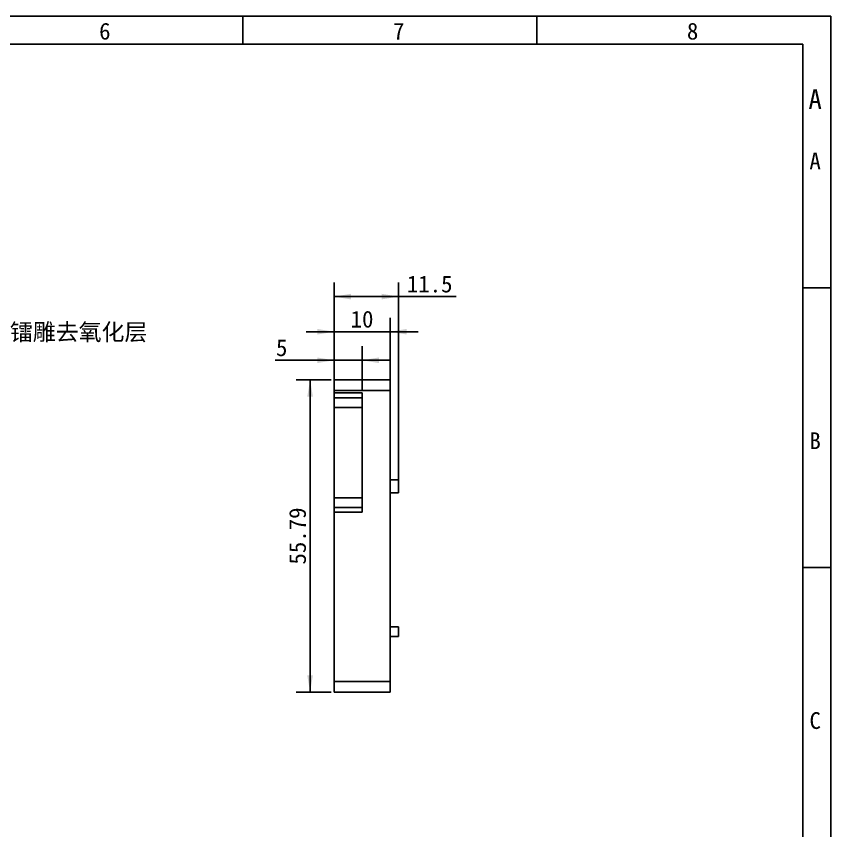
# Model space of a CAD drawing. Header units: millimetres. Extents: x 0 to 420, y 0 to 297.
# Drawn here: x 274.5 to 420, y 151.5 to 297 of the extents above; entities that cross this region are included whole.
import ezdxf
from ezdxf.enums import TextEntityAlignment as Align

# ---------------------------------------------------------------- set-up
doc = ezdxf.new("R2010")
doc.units = ezdxf.units.MM
doc.header["$LTSCALE"] = 23.1
doc.layers.get('0').update_dxf_attribs({"linetype": 'CONTINUOUS'})
for name, color, linetype in [('03_ALL_AXES', 7, 'CONTINUOUS'), ('09_ALL_ROUNDS', 7, 'CONTINUOUS'), ('20_ALL_FEATURES', 7, 'CONTINUOUS'), ('50_ALL_DETAILS', 7, 'CONTINUOUS'), ('51__DRAFT_DIMS', 7, 'CONTINUOUS')]:
    doc.layers.add(name, color=color, linetype=linetype)
doc.styles.get("Standard").update_dxf_attribs({"font": 'simfang.ttf'})
doc.styles.add('TEXTSTYLE_3', font='simfang.ttf')
doc.dimstyles.new('DIMSTYLE_1', dxfattribs={"dimtxt": 3, "dimasz": 3, "dimexe": 2.5, "dimexo": 0.5, "dimgap": 0.75, "dimtad": 1, "dimdsep": 46, "dimtxsty": 'Standard', "dimblk": '_FILLED', "dimblk1": '_FILLED', "dimblk2": '_FILLED', "dimcen": 0.09, "dimclrt": 3, "dimazin": 2, "dimtp": 0.2, "dimtm": 0.2, "dimtfac": 1, "dimtofl": 0, "dimtmove": 0, "dimatfit": 3, "dimldrblk": '_FILLED', "dimfxl": 0, "dimtolj": 1, "dimarcsym": 0})
doc.dimstyles.new('DIMSTYLE_2', dxfattribs={"dimtxt": 3, "dimasz": 3, "dimexe": 2.5, "dimexo": 0.5, "dimgap": 0.75, "dimtad": 1, "dimdsep": 46, "dimtxsty": 'Standard', "dimblk": '_FILLED', "dimblk1": '_FILLED', "dimblk2": '_FILLED', "dimcen": 0.09, "dimclrt": 3, "dimazin": 2, "dimtp": 0.1, "dimtm": 0.1, "dimtfac": 1, "dimtofl": 0, "dimtmove": 0, "dimatfit": 3, "dimldrblk": '_FILLED', "dimfxl": 0, "dimtolj": 1, "dimarcsym": 0})
doc.dimstyles.new('DIMSTYLE_4', dxfattribs={"dimtxt": 3, "dimasz": 3, "dimexe": 2.5, "dimexo": 0.5, "dimgap": 0.75, "dimtad": 1, "dimdsep": 46, "dimtxsty": 'Standard', "dimblk": '_FILLED', "dimblk1": '_FILLED', "dimblk2": '_FILLED', "dimcen": 0.09, "dimclrt": 3, "dimazin": 2, "dimtp": 0.3, "dimtm": 0.3, "dimtfac": 1, "dimtofl": 0, "dimtmove": 0, "dimatfit": 3, "dimldrblk": '_FILLED', "dimfxl": 0, "dimtolj": 1, "dimarcsym": 0})

# ---------------------------------------------------------------- blocks, each defined once
blk = doc.blocks.new('_FILLED')
at = {"color": 0, "linetype": 'ByBlock'}
blk.add_solid([(0, 0), (-1, 0.167), (-1, -0.167)], dxfattribs=at)
blk = doc.blocks.new('*D2')
at = {"layer": '51__DRAFT_DIMS', "color": 4}
for p, q in [((331.28, 227.59), (331.28, 249.41)), ((342.78, 213.52), (342.78, 249.41)), ((331.28, 246.91), (337.03, 246.91)), ((342.78, 246.91), (337.03, 246.91)), ((337.03, 246.91), (353.09, 246.91))]:
    blk.add_line(p, q, dxfattribs=at)
at = {"layer": '51__DRAFT_DIMS', "color": 4, "xscale": 3, "yscale": 3, "zscale": 3, "rotation": 180}
blk.add_blockref('_FILLED', (331.28, 246.91), dxfattribs=at)
at = {"layer": '51__DRAFT_DIMS', "color": 4, "xscale": 3, "yscale": 3, "zscale": 3}
blk.add_blockref('_FILLED', (342.78, 246.91), dxfattribs=at)
at = {"layer": '51__DRAFT_DIMS', "color": 3}
blk.add_text('11.5', height=3, dxfattribs=at).set_placement((344.28, 247.66))
blk = doc.blocks.new('*D3')
at = {"layer": '51__DRAFT_DIMS', "color": 4}
for p, q in [((331.28, 227.59), (331.28, 243.13)), ((341.28, 230.63), (341.28, 243.13)), ((331.28, 240.63), (326.28, 240.63)), ((326.28, 240.63), (336.28, 240.63)), ((346.28, 240.63), (336.28, 240.63)), ((341.28, 240.63), (346.28, 240.63))]:
    blk.add_line(p, q, dxfattribs=at)
at = {"layer": '51__DRAFT_DIMS', "color": 4, "xscale": 3, "yscale": 3, "zscale": 3}
blk.add_blockref('_FILLED', (331.28, 240.63), dxfattribs=at)
at = {"layer": '51__DRAFT_DIMS', "color": 4, "xscale": 3, "yscale": 3, "zscale": 3, "rotation": 180}
blk.add_blockref('_FILLED', (341.28, 240.63), dxfattribs=at)
at = {"layer": '51__DRAFT_DIMS', "color": 3}
blk.add_text('10', height=3, dxfattribs=at).set_placement((336.28, 241.38), align=Align.CENTER)
blk = doc.blocks.new('*D4')
at = {"layer": '51__DRAFT_DIMS', "color": 4}
for p, q in [((331.28, 230.63), (331.28, 238.03)), ((336.28, 230.18), (336.28, 238.03)), ((331.28, 235.53), (320.75, 235.53)), ((320.75, 235.53), (333.78, 235.53)), ((341.28, 235.53), (333.78, 235.53)), ((336.28, 235.53), (341.28, 235.53))]:
    blk.add_line(p, q, dxfattribs=at)
at = {"layer": '51__DRAFT_DIMS', "color": 4, "xscale": 3, "yscale": 3, "zscale": 3}
blk.add_blockref('_FILLED', (331.28, 235.53), dxfattribs=at)
at = {"layer": '51__DRAFT_DIMS', "color": 4, "xscale": 3, "yscale": 3, "zscale": 3, "rotation": 180}
blk.add_blockref('_FILLED', (336.28, 235.53), dxfattribs=at)
at = {"layer": '51__DRAFT_DIMS', "color": 3}
blk.add_text('5', height=3, dxfattribs=at).set_placement((322.95, 236.28), align=Align.RIGHT)
blk = doc.blocks.new('*D32')
at = {"layer": '51__DRAFT_DIMS', "color": 4}
for p, q in [((330.78, 232.02), (324.5, 232.02)), ((327, 232.02), (327, 204.13)), ((327, 176.23), (327, 204.13)), ((330.78, 176.23), (324.5, 176.23))]:
    blk.add_line(p, q, dxfattribs=at)
at = {"layer": '51__DRAFT_DIMS', "color": 4, "xscale": 3, "yscale": 3, "zscale": 3}
for p, rotation in [((327, 232.02), 90), ((327, 176.23), 270)]:
    blk.add_blockref('_FILLED', p, dxfattribs=dict(at, rotation=rotation))
at = {"layer": '51__DRAFT_DIMS', "color": 3}
blk.add_text('55.79', height=3, rotation=90, dxfattribs=at).set_placement((326.25, 204.13), align=Align.CENTER)

msp = doc.modelspace()

# ---------------------------------------------------------------- linework, layer by layer
at = {"color": 7}
for p, q in [((0, 297), (420, 297)), ((314.996, 291.996), (314.996, 296.996)), ((367.495, 291.996), (367.495, 296.996)), ((420, 297), (420, 0)), ((415, 292), (25, 292)), ((415, 5), (415, 292)), ((414.994, 248.497), (419.994, 248.497)), ((414.994, 198.497), (419.994, 198.497))]:
    msp.add_line(p, q, dxfattribs=at)
at = {"layer": '03_ALL_AXES', "color": 7}
for p, q in [((341.28, 214.173), (342.78, 214.173)), ((342.78, 214.173), (342.78, 211.873)), ((341.28, 211.873), (342.78, 211.873)), ((341.28, 187.873), (342.78, 187.873)), ((342.78, 187.873), (342.78, 186.173)), ((341.28, 186.173), (342.78, 186.173))]:
    msp.add_line(p, q, dxfattribs=at)
at = {"layer": '09_ALL_ROUNDS', "color": 7}
for p, q in [((331.28, 178.128), (331.28, 230.128)), ((336.28, 229.685), (336.28, 208.362))]:
    msp.add_line(p, q, dxfattribs=at)
at = {"layer": '09_ALL_ROUNDS', "color": 4}
for p, q in [((331.28, 229.685), (336.28, 229.685)), ((331.28, 228.819), (336.28, 228.819)), ((331.28, 227.087), (336.28, 227.087)), ((331.28, 210.96), (336.28, 210.96)), ((336.28, 209.228), (331.28, 209.228)), ((336.28, 208.362), (331.28, 208.362))]:
    msp.add_line(p, q, dxfattribs=at)
at = {"layer": '20_ALL_FEATURES', "color": 7}
for p, q in [((331.28, 230.128), (331.28, 232.023)), ((331.28, 232.023), (341.28, 232.023)), ((341.28, 232.023), (341.28, 176.233)), ((331.28, 176.233), (331.28, 178.128)), ((331.28, 176.233), (341.28, 176.233))]:
    msp.add_line(p, q, dxfattribs=at)
at = {"layer": '20_ALL_FEATURES', "color": 4}
for p, q in [((331.28, 230.128), (341.28, 230.128)), ((331.28, 178.128), (341.28, 178.128))]:
    msp.add_line(p, q, dxfattribs=at)

# ---------------------------------------------------------------- texts
at = {"color": 3, "style": 'TEXTSTYLE_3'}
for s, p in [('6', (289.315, 292.843)), ('7', (341.814, 292.843)), ('8', (394.313, 292.843)), ('A', (416.196, 269.652)), ('B', (416.196, 219.652)), ('C', (416.196, 169.653))]:
    msp.add_text(s, height=3, dxfattribs=at).set_placement(p)
at = {"color": 3}
msp.add_text('A', height=3.5, dxfattribs=at).set_placement((416.031, 280.448))
at = {"layer": '50_ALL_DETAILS', "color": 3}
msp.add_text('阴影区域镭雕去氧化层', height=3, dxfattribs=at).set_placement((257.009, 239.086))

# ---------------------------------------------------------------- dimensions: what is measured, and where the dimension line sits
at = {"layer": '51__DRAFT_DIMS', "color": 4}
for base, p2, picture, middle in [((342.78, 246.909), (342.78, 213.023), '*D2', (348.765, 246.909)), ((341.28, 240.628), (341.28, 230.128), '*D3', (336.394, 240.628))]:
    dim = msp.add_linear_dim(base=base, p1=(331.28, 227.087), p2=p2, dimstyle='DIMSTYLE_1', dxfattribs=at)
    dim.commit()
    dim.dimension.update_dxf_attribs({"geometry": picture, "text_midpoint": middle, "dimtype": 160})
for base, p1, p2, angle, dimstyle, picture, middle in [((331.28, 235.531), (336.28, 229.685), (331.28, 230.128), 180, 'DIMSTYLE_2', '*D4', (321.816, 235.531)), ((326.998, 176.233), (331.28, 232.023), (331.28, 176.233), 270, 'DIMSTYLE_4', '*D32', (326.998, 204.099))]:
    dim = msp.add_linear_dim(base=base, p1=p1, p2=p2, angle=angle, dimstyle=dimstyle, dxfattribs=at)
    dim.commit()
    dim.dimension.update_dxf_attribs({"geometry": picture, "text_midpoint": middle, "dimtype": 160})

doc.saveas('drawing.dxf')
